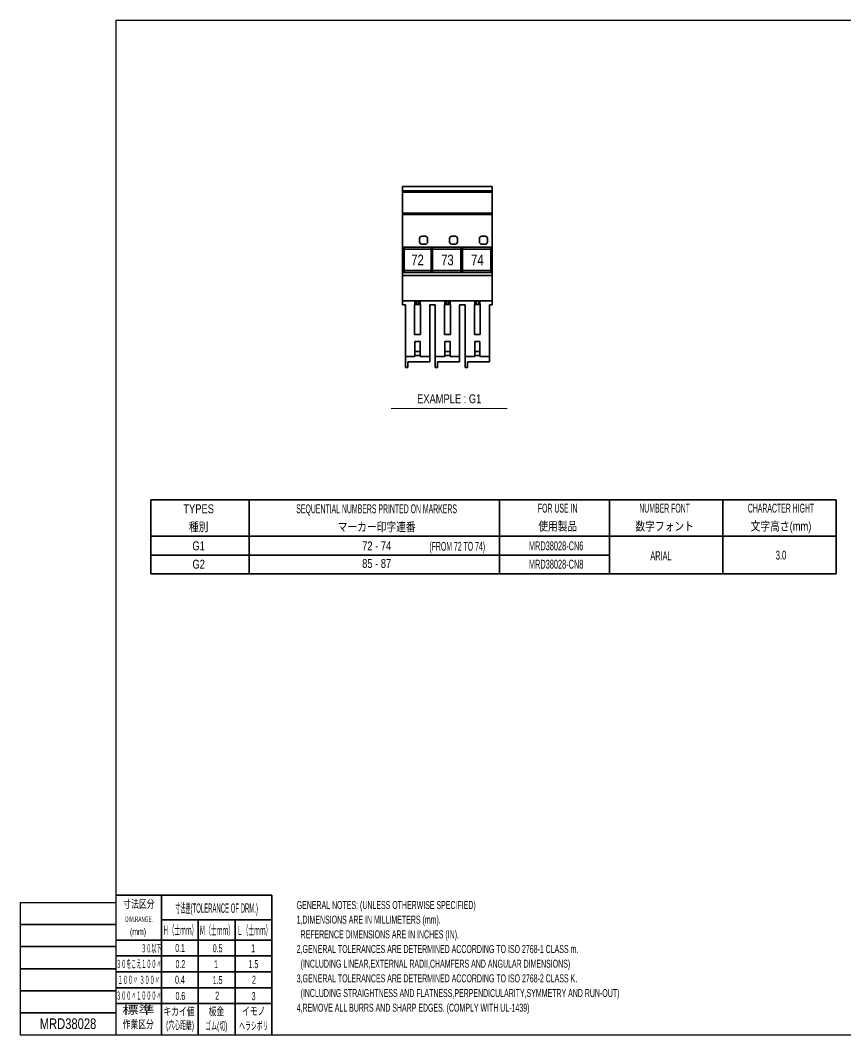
# Model space of a CAD drawing. Header units: millimetres. Extents: x 7 to 436, y 10 to 287.
# Drawn here: x 7 to 231.9, y 10.2 to 286.8 of the extents above; entities that cross this region are included whole.
import ezdxf
from ezdxf.enums import TextEntityAlignment as Align

# ---------------------------------------------------------------- set-up
doc = ezdxf.new("R2010")
doc.units = ezdxf.units.MM
for name, color, linetype in [('1', 7, 'Continuous'), ('GR01_バルーン', 7, 'Continuous'), ('図面枠D8M', 7, 'Continuous'), ('文字', 7, 'Continuous'), ('表題、部品表', 7, 'Continuous')]:
    doc.layers.add(name, color=color, linetype=linetype)
doc.styles.add('HG丸ｺﾞｼｯｸM-PRO', font='')
doc.styles.get('HG丸ｺﾞｼｯｸM-PRO').set_extended_font_data('HG丸ｺﾞｼｯｸM-PRO')

# ---------------------------------------------------------------- blocks, each defined once
blk = doc.blocks.new('BLKF024')
at = {"layer": '図面枠D8M', "color": 4, "linetype": 'Continuous', "lineweight": 13}
for p, q in [((345.506831, 48.999879), (346.3333, 49.826349)), ((345.58776, 49.22223), (346.312102, 49.946572)), ((345.668689, 49.44458), (346.290903, 50.066794)), ((345.749617, 49.66693), (346.269705, 50.187017)), ((345.830546, 49.88928), (346.248506, 50.30724)), ((345.911475, 50.111631), (346.227307, 50.427463)), ((345.992404, 50.333981), (346.206109, 50.547686)), ((346.073333, 50.556331), (346.18491, 50.667909)), ((346.154262, 50.778681), (346.163712, 50.788131)), ((344.157871, 45.246757), (346.693675, 47.782561)), ((344.211969, 45.442276), (346.672477, 47.902784)), ((344.292898, 45.664626), (346.651278, 48.023006)), ((344.299292, 45.246757), (346.714874, 47.662338)), ((344.373827, 45.886976), (346.63008, 48.143229)), ((344.440714, 45.246757), (346.736072, 47.542115)), ((344.454756, 46.109327), (346.608881, 48.263452)), ((344.535684, 46.331677), (346.587682, 48.383675)), ((344.582135, 45.246757), (346.757271, 47.421892)), ((344.616613, 46.554027), (346.566484, 48.503898)), ((344.697542, 46.776377), (346.545285, 48.624121)), ((344.723556, 45.246757), (346.778469, 47.301669)), ((344.778471, 46.998727), (346.524087, 48.744343)), ((344.8594, 47.221078), (346.502888, 48.864566)), ((344.864978, 45.246757), (346.799668, 47.181447)), ((344.940329, 47.443428), (346.48169, 48.984789)), ((345.006399, 45.246757), (346.820866, 47.061224)), ((345.021258, 47.665778), (346.460491, 49.105012)), ((345.102186, 47.888128), (346.439293, 49.225235)), ((345.183115, 48.110479), (346.418094, 49.345457)), ((345.264044, 48.332829), (346.396896, 49.46568)), ((345.344973, 48.555179), (346.375697, 49.585903)), ((345.425902, 48.777529), (346.354499, 49.706126)), ((345.147821, 45.246757), (346.842065, 46.941001)), ((345.289242, 45.246757), (346.863263, 46.820778)), ((345.430663, 45.246757), (346.884462, 46.700555)), ((345.572085, 45.246757), (346.90566, 46.580332)), ((345.713506, 45.246757), (346.926859, 46.46011)), ((345.854927, 45.246757), (346.948057, 46.339887)), ((345.996349, 45.246757), (346.969256, 46.219664)), ((346.13777, 45.246757), (346.990455, 46.099441)), ((346.279191, 45.246757), (347.011653, 45.979218)), ((346.420613, 45.246757), (347.032852, 45.858995)), ((346.562034, 45.246757), (347.05405, 45.738773)), ((346.703455, 45.246757), (347.075249, 45.61855)), ((346.844877, 45.246757), (347.096447, 45.498327)), ((346.986298, 45.246757), (347.117646, 45.378104)), ((347.12772, 45.246757), (347.138844, 45.257881))]:
    blk.add_line(p, q, dxfattribs=at)
blk = doc.blocks.new('BLKF023')
at = {"layer": '図面枠D8M', "color": 4, "linetype": 'Continuous', "lineweight": 13}
for p, q in [((413, 269.75), (411, 269.75)), ((413, 262.75), (411, 262.75)), ((413, 255.75), (411, 255.75)), ((413, 248.75), (411, 248.75)), ((413, 241.75), (411, 241.75)), ((413, 234.75), (411, 234.75)), ((413, 227.75), (411, 227.75)), ((413, 220.75), (411, 220.75)), ((413, 213.75), (411, 213.75)), ((413, 206.75), (411, 206.75)), ((413, 199.75), (411, 199.75)), ((413, 192.75), (411, 192.75)), ((413, 185.75), (411, 185.75)), ((413, 178.75), (411, 178.75)), ((413, 171.75), (411, 171.75)), ((413, 164.75), (411, 164.75)), ((413, 157.75), (411, 157.75)), ((413, 150.75), (411, 150.75)), ((413, 143.75), (411, 143.75)), ((413, 136.75), (411, 136.75)), ((411, 129.75), (413, 129.75))]:
    blk.add_line(p, q, dxfattribs=at)
at = {"layer": '図面枠D8M', "color": 3, "linetype": 'Continuous', "lineweight": 35}
for p, q in [((413, 111.25), (411, 111.25)), ((413, 106.25), (411, 106.25)), ((413, 101.25), (411, 101.25)), ((413, 96.25), (411, 96.25)), ((413, 91.25), (411, 91.25)), ((413, 86.25), (411, 86.25)), ((413, 81.25), (411, 81.25)), ((277, 76.25), (413, 76.25)), ((277, 76.25), (277, 10.25)), ((290, 76.25), (290, 56.25)), ((310, 76.25), (310, 56.25)), ((393, 76.25), (393, 56.25)), ((403, 76.25), (403, 56.25)), ((277, 71.25), (413, 71.25)), ((277, 66.25), (413, 66.25)), ((277, 61.25), (413, 61.25)), ((277, 56.25), (413, 56.25)), ((309, 56.25), (309, 25.25)), ((341, 56.25), (341, 10.25)), ((346.84, 52.65), (347.23, 53.75)), ((348.14, 45.25), (346.84, 52.65)), ((347.23, 53.75), (349.64, 53.75)), ((351.14, 45.25), (349.64, 53.75)), ((351.18, 53.75), (350.82, 52.76)), ((352.14, 45.25), (350.82, 52.76)), ((351.18, 53.75), (353.64, 53.75)), ((355.14, 45.25), (353.64, 53.75)), ((293, 52.17), (293, 47.48)), ((344.14, 45.25), (346.16, 50.8)), ((347.14, 45.25), (346.16, 50.8)), ((33, 48.25), (75.5, 48.25)), ((45.5, 48.25), (45.5, 10.25)), ((75.5, 48.25), (75.5, 10.25)), ((277, 46.25), (341, 46.25)), ((344.14, 45.25), (347.14, 45.25)), ((348.14, 45.25), (351.14, 45.25)), ((352.14, 45.25), (355.14, 45.25)), ((45.5, 41.55), (75.5, 41.55)), ((55.5, 41.55), (55.5, 10.25)), ((65.5, 41.55), (65.5, 10.25)), ((341, 42.25), (413, 42.25)), ((7, 40.25), (33, 40.25)), ((33, 36.05), (75.5, 36.05)), ((277, 36.25), (341, 36.25)), ((7, 34.25), (33, 34.25)), ((341, 33.25), (413, 33.25)), ((33, 31.72), (75.5, 31.72)), ((309, 30.75), (341, 30.75)), ((7, 28.25), (33, 28.25)), ((33, 27.4), (75.5, 27.4)), ((277, 25.25), (413, 25.25)), ((7, 22.25), (33, 22.25)), ((33, 23.07), (75.5, 23.07)), ((33, 18.75), (75.5, 18.75)), ((33, 16.25), (7, 16.25))]:
    blk.add_line(p, q, dxfattribs=at)
at = {"layer": '文字', "color": 2, "linetype": 'Continuous', "lineweight": 25}
for p, q in [((33, 286.75), (413, 286.75)), ((33, 286.75), (33, 10.25)), ((413, 286.75), (413, 10.25)), ((7, 46.25), (7, 10.25)), ((7, 46.25), (33, 46.25)), ((7, 10.25), (413, 10.25))]:
    blk.add_line(p, q, dxfattribs=at)
at = {"layer": '図面枠D8M', "color": 4, "linetype": 'Continuous', "lineweight": 13}
blk.add_blockref('BLKF024', (0, 0), dxfattribs=at)
at = {"layer": '図面枠D8M', "color": 4, "linetype": 'Continuous', "lineweight": 13, "style": 'HG丸ｺﾞｼｯｸM-PRO'}
for s, height, width, p in [('記号SYM.', 2.182, 0.69227, (284.03, 58.74)), ('日付 DATE', 2.182, 0.692507, (299.87, 58.83)), ('変更  REVISIONS', 2.5455, 0.887352, (354.85, 58.97)), ('変更者', 2.545, 0.887717, (398, 58.75)), ('承認者', 2.545, 0.887717, (408, 58.75)), ('調査 CHECKED', 2.182, 0.863174, (322.34, 53.92)), ('承認 APPROVED', 2.1818, 0.863151, (291.21, 53.79)), ('寸法差(TOLERANCE OF DRM.)', 2.5455, 0.382528, (60.52, 44.75)), ('設計 DESIGNED', 2.1818, 0.862613, (291.61, 43.76)), ('製図 DRAWN', 2.182, 0.863099, (319.7, 43.9)), ('DIM.RANGE.', 1.455, 0.522543, (39.35, 41.74)), ('名称 TITLE', 2.182, 0.862489, (352.13, 40.11)), ('Ｈ（士ｍｍ）', 2.545, 0.439786, (50.53, 38.76)), ('Ｍ（士ｍｍ）', 2.545, 0.439786, (60.52, 38.71)), ('Ｌ（士ｍｍ）', 2.545, 0.439786, (70.7, 38.71)), ('３０以下', 2.182, 0.44793, (42.7, 33.77)), ('0.1', 2.182, 0.522424, (50.53, 33.92)), ('0.5', 2.182, 0.522424, (60.76, 33.82)), ('1', 2.18, 0.521199, (70.42, 33.82)), ('尺度 SCALE', 2.182, 0.862581, (287.78, 33.74)), ('日付 DATE', 1.818, 0.618255, (315.88, 33.34)), ('３０をこえ１００〃', 2.182, 0.44793, (39.29, 29.52)), ('0.2', 2.182, 0.522424, (50.62, 29.48)), ('1', 2.18, 0.521199, (60.33, 29.48)), ('1.5', 2.182, 0.522424, (70.52, 29.48)), ('質量 WEIGHT', 1.818, 0.618812, (317.46, 27.8)), ('１００〃 ３００〃', 2.182, 0.448161, (39.29, 25.18)), ('0.4', 2.182, 0.522424, (50.48, 25.24)), ('1.5', 2.182, 0.522424, (60.76, 25.15)), ('2', 2.18, 0.521199, (70.66, 25.24)), ('製番 PRD.NO.', 2.182, 0.863299, (290.29, 22.66)), ('図番 DRG.NO.', 2.182, 0.863083, (354.56, 22.56)), ('３００〃１０００〃', 2.182, 0.44793, (39.29, 20.89)), ('0.6', 2.182, 0.522424, (50.62, 20.81)), ('2', 2.18, 0.521199, (60.62, 20.9)), ('3', 2.18, 0.521199, (70.56, 20.76)), ('キカイ値', 2.182, 0.692256, (50.24, 16.58)), ('板金', 2.182, 0.692256, (60.43, 16.58)), ('イモノ', 2.182, 0.692256, (70.61, 16.67))]:
    blk.add_text(s, height=height, dxfattribs=dict(at, width=width)).set_placement(p, align=Align.MIDDLE_CENTER)
for s, height, width, p in [('寸法区分', 2.182, 0.692256, (39.31, 44.15)), ('(mm)', 1.818, 0.619256, (39.07, 36.89)), ('標準', 2.182, 1.489301, (39.21, 15.25)), ('作業区分', 2.182, 0.692256, (39.12, 11.35)), ('(穴心距離)', 2.182, 0.521231, (50.53, 11.11)), ('ゴム(切)', 2.182, 0.521232, (60.43, 10.92)), ('ヘラシボリ', 2.182, 0.521228, (70.61, 10.92))]:
    blk.add_text(s, height=height, dxfattribs=dict(at, width=width)).set_placement(p, align=Align.BOTTOM_CENTER)
at = {"layer": '図面枠D8M', "color": 3, "linetype": 'Continuous', "lineweight": 35, "style": 'HG丸ｺﾞｼｯｸM-PRO', "width": 0.652197}
blk.add_text('MORIO DENKI CO., LTD.', height=2.9091, dxfattribs=at).set_placement((385.38, 45.61), align=Align.MIDDLE_CENTER)
at = {"layer": '文字', "color": 2, "linetype": 'Continuous', "lineweight": 25, "style": 'HG丸ｺﾞｼｯｸM-PRO', "width": 1.206081}
blk.add_text('森尾電機株式会社', height=4, dxfattribs=at).set_placement((384.72, 51.68), align=Align.MIDDLE_CENTER)
blk = doc.blocks.new('BLKF045')
at = {"layer": '1', "color": 7, "linetype": 'Continuous', "lineweight": 35}
for p, q in [((114.42, 209.25), (114.42, 201.15)), ((114.42, 209.25), (114.92, 209.25)), ((114.92, 209.25), (115.52, 209.25)), ((115.52, 209.25), (116.02, 209.25)), ((116.02, 201.15), (116.02, 209.25)), ((114.92, 201.15), (114.42, 201.15)), ((115.52, 201.15), (114.92, 201.15)), ((116.02, 201.15), (115.52, 201.15))]:
    blk.add_line(p, q, dxfattribs=at)
blk = doc.blocks.new('BLKF046')
at = {"layer": '1', "color": 7, "linetype": 'Continuous', "lineweight": 35}
for p, q in [((130.72, 209.25), (131.22, 209.25)), ((130.72, 209.25), (130.72, 201.15)), ((131.22, 209.25), (131.82, 209.25)), ((131.82, 209.25), (132.32, 209.25)), ((132.32, 201.15), (132.32, 209.25)), ((131.22, 201.15), (130.72, 201.15)), ((131.82, 201.15), (131.22, 201.15)), ((132.32, 201.15), (131.82, 201.15))]:
    blk.add_line(p, q, dxfattribs=at)
blk = doc.blocks.new('BLKF047')
at = {"layer": '1', "color": 7, "linetype": 'Continuous', "lineweight": 35}
for p, q in [((122.57, 209.25), (122.57, 201.15)), ((122.57, 209.25), (123.07, 209.25)), ((123.07, 209.25), (123.67, 209.25)), ((123.67, 209.25), (124.17, 209.25)), ((124.17, 201.15), (124.17, 209.25)), ((123.07, 201.15), (122.57, 201.15)), ((123.67, 201.15), (123.07, 201.15)), ((124.17, 201.15), (123.67, 201.15))]:
    blk.add_line(p, q, dxfattribs=at)
blk = doc.blocks.new('BLKF048')
at = {"layer": '1', "color": 7, "linetype": 'Continuous', "lineweight": 35}
for p, q in [((111.15, 240.24), (111.15, 241.47)), ((111.15, 241.47), (135.6, 241.47)), ((135.6, 241.47), (135.6, 240.24)), ((111.15, 239.87), (111.15, 240.24)), ((111.15, 240.24), (135.6, 240.24)), ((111.15, 234.14), (111.15, 239.87)), ((111.15, 239.87), (135.6, 239.87)), ((135.6, 240.24), (135.6, 239.87)), ((135.6, 239.87), (135.6, 234.14)), ((111.15, 233.77), (111.15, 234.14)), ((111.15, 234.14), (135.6, 234.14)), ((111.15, 224.62), (111.15, 233.77)), ((111.15, 233.77), (135.6, 233.77)), ((135.6, 234.14), (135.6, 233.77)), ((135.6, 233.77), (135.6, 226.38)), ((115.8, 227.27), (115.8, 226.32)), ((117.35, 227.87), (116.4, 227.87)), ((117.95, 226.32), (117.95, 227.27)), ((123.95, 227.27), (123.95, 226.32)), ((125.5, 227.87), (124.55, 227.87)), ((126.1, 226.32), (126.1, 227.27)), ((132.1, 227.27), (132.1, 226.32)), ((133.65, 227.87), (132.7, 227.87)), ((134.25, 226.32), (134.25, 227.27)), ((111.15, 224.32), (111.15, 224.62)), ((111.15, 224.62), (111.54, 224.62)), ((111.15, 218.54), (111.15, 224.32)), ((111.54, 224.32), (118.9, 224.32)), ((116.4, 225.72), (117.35, 225.72)), ((118.9, 224.62), (119.3, 224.62)), ((119.3, 224.32), (127.05, 224.32)), ((124.55, 225.72), (125.5, 225.72)), ((127.05, 224.62), (127.45, 224.62)), ((127.45, 224.32), (135.2, 224.32)), ((132.7, 225.72), (133.65, 225.72)), ((135.2, 224.62), (135.6, 224.62)), ((135.6, 225.88), (135.6, 226.38)), ((135.6, 225.88), (135.6, 225.57)), ((135.6, 225.57), (135.6, 225.07)), ((135.6, 225.07), (135.6, 224.62)), ((135.6, 224.62), (135.6, 224.32)), ((135.6, 224.32), (135.6, 218.54)), ((111.15, 218.23), (111.15, 218.54)), ((111.54, 218.54), (118.9, 218.54)), ((119.3, 218.54), (127.05, 218.54)), ((127.45, 218.54), (135.2, 218.54)), ((135.6, 218.54), (135.6, 218.23)), ((111.15, 217.2), (111.15, 218.23)), ((111.15, 218.23), (111.54, 218.23)), ((111.15, 210.25), (111.15, 217.2)), ((111.15, 217.2), (135.6, 217.2)), ((118.9, 218.23), (119.3, 218.23)), ((127.05, 218.23), (127.45, 218.23)), ((135.2, 218.23), (135.6, 218.23)), ((135.6, 218.23), (135.6, 217.2)), ((135.6, 217.2), (135.6, 210.25)), ((111.15, 210.25), (114.52, 210.25)), ((111.15, 209.15), (111.15, 210.25)), ((114.52, 210.25), (114.92, 210.25)), ((114.52, 209.25), (114.52, 210.25)), ((114.92, 210.25), (115.52, 210.25)), ((114.92, 209.25), (114.92, 210.25)), ((115.52, 210.25), (115.92, 210.25)), ((115.52, 210.25), (115.52, 209.25)), ((115.92, 210.25), (115.92, 209.25)), ((115.92, 210.25), (122.67, 210.25)), ((122.67, 209.25), (122.67, 210.25)), ((122.67, 210.25), (123.07, 210.25)), ((123.07, 210.25), (123.67, 210.25)), ((123.07, 209.25), (123.07, 210.25)), ((123.67, 210.25), (124.07, 210.25)), ((123.67, 209.25), (123.67, 210.25)), ((124.07, 210.25), (124.07, 209.25)), ((124.07, 210.25), (130.82, 210.25)), ((130.82, 210.25), (131.22, 210.25)), ((130.82, 209.25), (130.82, 210.25)), ((131.22, 209.25), (131.22, 210.25)), ((131.22, 210.25), (131.82, 210.25)), ((131.82, 210.25), (131.82, 209.25)), ((131.82, 210.25), (132.22, 210.25)), ((132.22, 210.25), (132.22, 209.25)), ((132.22, 210.25), (135.6, 210.25)), ((135.6, 210.25), (135.6, 209.15)), ((111.9, 209.15), (111.15, 209.15)), ((111.9, 195.15), (111.9, 209.15)), ((114.92, 209.25), (115.52, 209.25)), ((118.55, 209.15), (118.55, 195.15)), ((120.05, 209.15), (118.55, 209.15)), ((120.05, 195.15), (120.05, 209.15)), ((123.07, 209.25), (123.67, 209.25)), ((126.7, 209.15), (126.7, 195.15)), ((128.2, 209.15), (126.7, 209.15)), ((128.2, 195.15), (128.2, 209.15)), ((131.22, 209.25), (131.82, 209.25)), ((134.85, 209.15), (134.85, 195.15)), ((135.6, 209.15), (134.85, 209.15)), ((114.52, 196.49), (114.52, 199.22)), ((115.92, 199.22), (114.52, 199.22)), ((115.52, 201.15), (114.92, 201.15)), ((115.92, 196.49), (115.92, 199.22)), ((122.67, 196.49), (122.67, 199.22)), ((124.07, 199.22), (122.67, 199.22)), ((123.67, 201.15), (123.07, 201.15)), ((124.07, 196.49), (124.07, 199.22)), ((132.22, 199.22), (130.82, 199.22)), ((130.82, 196.49), (130.82, 199.22)), ((131.82, 201.15), (131.22, 201.15)), ((132.22, 196.49), (132.22, 199.22)), ((114.52, 196.49), (114.52, 195.41)), ((115.92, 196.49), (115.92, 195.41)), ((122.67, 196.49), (122.67, 195.41)), ((124.07, 196.49), (124.07, 195.41)), ((130.82, 196.49), (130.82, 195.41)), ((132.22, 196.49), (132.22, 195.41)), ((111.9, 192.15), (111.9, 195.15)), ((111.9, 195.15), (114.52, 195.15)), ((112.55, 193.65), (118.55, 193.65)), ((112.55, 193.65), (112.55, 192.15)), ((114.52, 195.15), (114.52, 195.41)), ((115.92, 195.15), (115.92, 195.41)), ((115.92, 195.15), (118.55, 195.15)), ((118.55, 195.15), (118.55, 193.65)), ((120.05, 195.15), (122.67, 195.15)), ((120.05, 192.15), (120.05, 195.15)), ((120.7, 193.65), (126.7, 193.65)), ((120.7, 193.65), (120.7, 192.15)), ((122.67, 195.15), (122.67, 195.41)), ((124.07, 195.15), (124.07, 195.41)), ((124.07, 195.15), (126.7, 195.15)), ((126.7, 195.15), (126.7, 193.65)), ((128.2, 192.15), (128.2, 195.15)), ((128.2, 195.15), (130.82, 195.15)), ((128.85, 193.65), (128.85, 192.15)), ((128.85, 193.65), (134.85, 193.65)), ((130.82, 195.15), (130.82, 195.41)), ((132.22, 195.15), (132.22, 195.41)), ((132.22, 195.15), (134.85, 195.15)), ((134.85, 195.15), (134.85, 193.65)), ((112.55, 192.15), (111.9, 192.15)), ((120.7, 192.15), (120.05, 192.15)), ((128.85, 192.15), (128.2, 192.15))]:
    blk.add_line(p, q, dxfattribs=at)
at = {"layer": '1', "color": 2, "linetype": 'Continuous', "lineweight": 35}
for p, q in [((115.92, 196.49), (114.52, 196.49)), ((124.07, 196.49), (122.67, 196.49)), ((132.22, 196.49), (130.82, 196.49)), ((115.92, 195.41), (114.52, 195.41)), ((124.07, 195.41), (122.67, 195.41)), ((132.22, 195.41), (130.82, 195.41))]:
    blk.add_line(p, q, dxfattribs=at)
at = {"layer": '1', "color": 7, "linetype": 'Continuous', "lineweight": 35}
for centre, start, end in [((116.4, 227.27), 90, 180), ((117.35, 227.27), 0, 90), ((124.55, 227.27), 90, 180), ((125.5, 227.27), 0, 90), ((132.7, 227.27), 90, 180), ((133.65, 227.27), 0, 90), ((116.4, 226.32), 180, 270), ((117.35, 226.32), 270, 0), ((124.55, 226.32), 180, 270), ((125.5, 226.32), 270, 0), ((132.7, 226.32), 180, 270), ((133.65, 226.32), 270, 0)]:
    blk.add_arc(centre, 0.6, start, end, dxfattribs=at)
blk = doc.blocks.new('BLKF044')
at = {"layer": '1', "color": 7, "linetype": 'Continuous', "lineweight": 35}
for name in ['BLKF048', 'BLKF045', 'BLKF047', 'BLKF046']:
    blk.add_blockref(name, (0, 0), dxfattribs=at)
blk = doc.blocks.new('BLKF049')
at = {"layer": '1', "color": 7, "linetype": 'Continuous', "lineweight": 35}
for p, q in [((111.54, 224.62), (111.54, 218.23)), ((111.54, 218.54), (111.54, 224.32)), ((118.9, 218.23), (118.9, 224.62)), ((119.3, 224.62), (119.3, 218.23)), ((119.3, 218.54), (119.3, 224.32)), ((127.05, 223.9), (127.05, 224.62)), ((127.45, 224.62), (127.45, 218.23)), ((127.45, 218.54), (127.45, 224.32)), ((135.2, 218.23), (135.2, 224.62)), ((135.2, 224.15), (135.2, 224.32)), ((135.2, 224.15), (135.2, 224.1)), ((135.2, 223.9), (135.2, 224.1)), ((135.6, 224.32), (135.6, 218.54)), ((135.6, 218.54), (135.6, 224.32)), ((127.05, 218.23), (127.05, 223.9))]:
    blk.add_line(p, q, dxfattribs=at)
at = {"layer": '1', "color": 7, "linetype": 'Continuous', "lineweight": 35, "style": 'HG丸ｺﾞｼｯｸM-PRO', "width": 0.784542}
for s, p in [('72', (115.22, 221.43)), ('73', (123.37, 221.43)), ('74', (131.52, 221.43))]:
    blk.add_text(s, height=2.909, dxfattribs=at).set_placement(p, align=Align.MIDDLE_CENTER)

msp = doc.modelspace()

# ---------------------------------------------------------------- linework, layer by layer
at = {"layer": '1', "color": 3, "linetype": 'Continuous', "lineweight": 35}
for p, q in [((111.15, 224.87), (135.6, 224.87)), ((111.15, 218.03), (135.6, 218.03))]:
    msp.add_line(p, q, dxfattribs=at)
at = {"layer": 'GR01_バルーン', "color": 7, "linetype": 'Continuous', "lineweight": 13}
msp.add_line((108.05, 180.92), (139.65, 180.92), dxfattribs=at)
at = {"layer": '表題、部品表', "color": 3, "linetype": 'Continuous', "lineweight": 35}
for p, q in [((42.54, 156), (42.54, 135.87)), ((42.54, 156), (229.25, 156)), ((69.35, 135.87), (69.35, 156)), ((137.54, 135.87), (137.54, 156)), ((167.54, 135.87), (167.54, 156)), ((198.39, 135.87), (198.39, 156)), ((229.25, 135.87), (229.25, 156)), ((42.54, 146.13), (229.25, 146.13)), ((42.54, 141), (167.54, 141)), ((42.54, 135.87), (229.25, 135.87))]:
    msp.add_line(p, q, dxfattribs=at)

# ---------------------------------------------------------------- block references
at = {"layer": '1', "color": 7, "linetype": 'Continuous', "lineweight": 35}
for name in ['BLKF044', 'BLKF049']:
    msp.add_blockref(name, (0, 0), dxfattribs=at)
at = {"layer": '図面枠D8M', "color": 4, "linetype": 'Continuous', "lineweight": 13}
msp.add_blockref('BLKF023', (0, 0), dxfattribs=at)

# ---------------------------------------------------------------- texts
at = {"layer": '図面枠D8M', "color": 3, "linetype": 'Continuous', "lineweight": 35, "style": 'HG丸ｺﾞｼｯｸM-PRO'}
for s, width, p in [('GENERAL NOTES: (UNLESS OTHERWISE SPECIFIED)', 0.52211, (82.3, 46.7)), ('1,DIMENSIONS ARE IN MILLIMETERS (mm).', 0.522052, (82.3, 42.7)), ('  REFERENCE DIMENSIONS ARE IN INCHES (IN).', 0.522009, (82.3, 38.7)), ('2,GENERAL TOLERANCES ARE DETERMINED ACCORDING TO ISO 2768-1 CLASS m.', 0.522186, (82.3, 34.7)), ('  (INCLUDING LINEAR,EXTERNAL RADII,CHAMFERS AND ANGULAR DIMENSIONS)', 0.522355, (82.3, 30.7)), ('3,GENERAL TOLERANCES ARE DETERMINED ACCORDING TO ISO 2768-2 CLASS K.', 0.52223, (82.3, 26.7)), ('  (INCLUDING STRAIGHTNESS AND FLATNESS,PERPENDICULARITY,SYMMETRY AND RUN-OUT)', 0.522087, (82.3, 22.7)), ('4,REMOVE ALL BURRS AND SHARP EDGES. (COMPLY WITH UL-1439)', 0.52235, (82.3, 18.7))]:
    msp.add_text(s, height=2.1818, dxfattribs=dict(at, width=width)).set_placement(p, align=Align.TOP_LEFT)
at = {"layer": '図面枠D8M', "color": 3, "linetype": 'Continuous', "lineweight": 35, "style": 'HG丸ｺﾞｼｯｸM-PRO', "width": 0.783793}
msp.add_text('MRD38028', height=2.909, dxfattribs=at).set_placement((20, 13.25), align=Align.MIDDLE_CENTER)
at = {"layer": '表題、部品表', "color": 3, "linetype": 'Continuous', "lineweight": 13, "style": 'HG丸ｺﾞｼｯｸM-PRO', "width": 0.78345}
msp.add_text('EXAMPLE : G1', height=2.4242, dxfattribs=at).set_placement((123.85, 183.59), align=Align.MIDDLE_CENTER)
at = {"layer": '表題、部品表', "color": 3, "linetype": 'Continuous', "lineweight": 35, "style": 'HG丸ｺﾞｼｯｸM-PRO'}
for s, height, width, p in [('TYPES', 2.424, 0.783213, (55.59, 153.6)), ('SEQUENTIAL NUMBERS PRINTED ON MARKERS', 2.4218, 0.464736, (104.09, 153.6)), ('FOR USE IN', 2.422, 0.464398, (153.4, 153.78)), ('NUMBER FONT', 2.4218, 0.464821, (182.54, 153.78)), ('CHARACTER HIGHT', 2.4218, 0.46485, (214.25, 153.78)), ('種別', 2.424, 0.781842, (55.59, 148.69)), ('マーカー印字連番', 2.424, 0.781842, (104.09, 148.69)), ('使用製品', 2.424, 0.781842, (153.4, 148.87)), ('数字フォント', 2.424, 0.781842, (182.54, 148.87)), ('文字高さ(mm)', 2.424, 0.782511, (214.25, 148.87)), ('G1', 2.424, 0.783931, (55.59, 143.5)), ('72 - 74', 2.424, 0.784188, (104.09, 143.5)), ('(FROM 72 TO 74)', 2.4218, 0.464848, (126.04, 143.37)), ('MRD38028-CN6', 2.4218, 0.619742, (152.99, 143.5)), ('ARIAL', 2.422, 0.61911, (181.54, 140.8)), ('3.0', 2.422, 0.618723, (214.25, 140.98)), ('G2', 2.424, 0.783931, (55.59, 138.5)), ('85 - 87', 2.424, 0.784188, (104.09, 138.69)), ('MRD38028-CN8', 2.4218, 0.619742, (152.99, 138.5))]:
    msp.add_text(s, height=height, dxfattribs=dict(at, width=width)).set_placement(p, align=Align.MIDDLE_CENTER)

doc.saveas('drawing.dxf')
